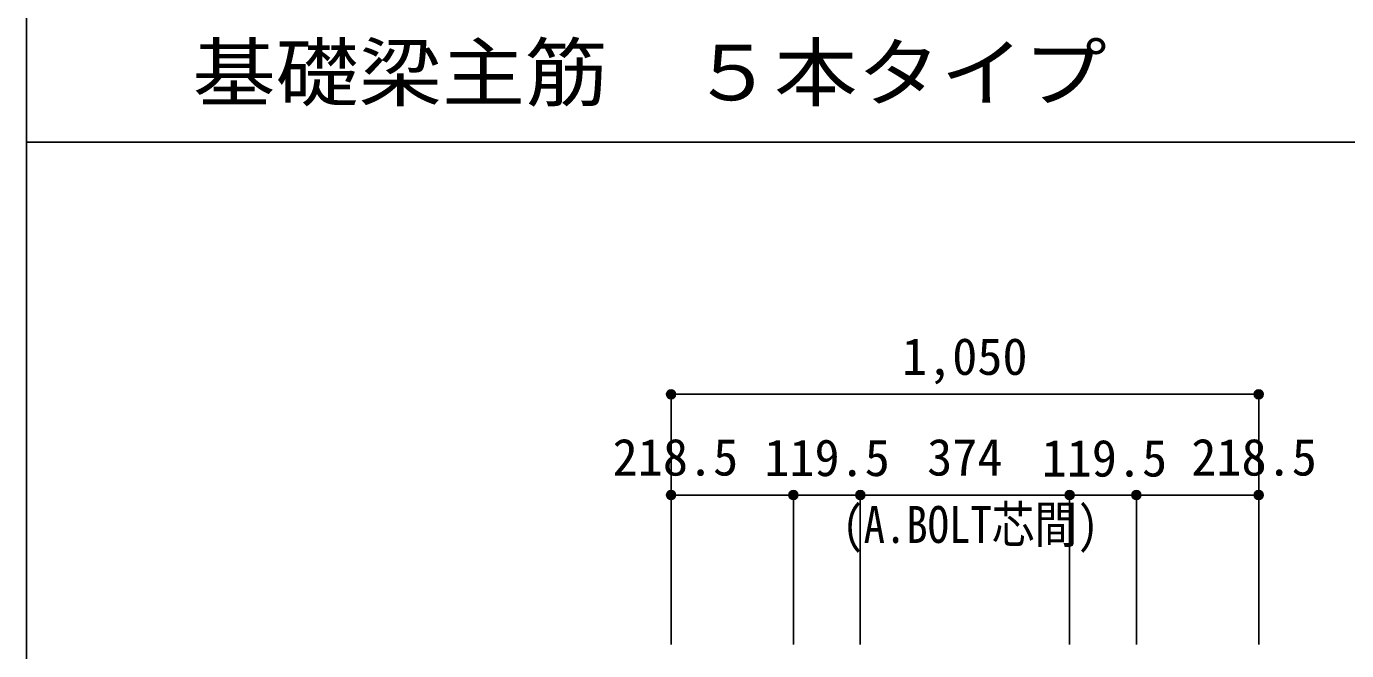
# Model space of a CAD drawing. Units: millimetres at full size, sheet at 1:30; details may follow other scales. Extents: x -5973 to 5954, y -4195 to 4201.
# Drawn here: x -5973 to -3614, y -1131 to -15 of the extents above; entities that cross this region are included whole.
import ezdxf
from ezdxf.enums import TextEntityAlignment as Align

# ---------------------------------------------------------------- set-up
doc = ezdxf.new("R2010")
doc.units = ezdxf.units.MM
doc.header["$LTSCALE"] = 30
doc.header["$PDMODE"] = 32
doc.header["$PDSIZE"] = 15
for name, color, linetype in [('0-7', 4, 'Continuous'), ('0-D', 4, 'Continuous'), ('6-7_文字', 7, 'Continuous'), ('F-0_枠', 6, 'Continuous')]:
    doc.layers.add(name, color=color, linetype=linetype)
doc.styles.add('ＭＳ ゴシック', font='')
doc.styles.get('ＭＳ ゴシック').set_extended_font_data('MS Gothic')

msp = doc.modelspace()

# ---------------------------------------------------------------- linework, layer by layer
at = {"layer": '0-D'}
for p, q in [((-4820.8, -672.85), (-4820.8, -852.85)), ((-4820.8, -672.85), (-3770.8, -672.85)), ((-4820.8, -672.85), (-4820.8, -852.85)), ((-3770.8, -672.85), (-3770.8, -852.85)), ((-4820.8, -852.85), (-4820.8, -1119.89)), ((-4820.8, -852.85), (-4820.8, -1119.89)), ((-4820.8, -852.85), (-4602.3, -852.85)), ((-4820.8, -852.85), (-4820.8, -1119.89)), ((-4602.3, -852.85), (-4602.3, -1119.89)), ((-4602.3, -852.85), (-4482.8, -852.85)), ((-4482.8, -852.85), (-4482.8, -1119.89)), ((-4482.8, -852.85), (-4108.8, -852.85)), ((-4108.8, -852.85), (-4108.8, -1119.89)), ((-4108.8, -852.85), (-3989.3, -852.85)), ((-3989.3, -852.85), (-3989.3, -1119.89)), ((-3770.8, -852.85), (-3770.8, -1119.89))]:
    msp.add_line(p, q, dxfattribs=at)
msp.add_lwpolyline([(-3989.3, -852.85), (-3770.8, -852.85), (-3770.8, -1119.89)], dxfattribs=at)
for centre, radius in [((-4820.8, -672.85), 8), ((-4820.8, -672.85), 7.2), ((-4820.8, -672.85), 6.4), ((-4820.8, -672.85), 5.6), ((-4820.8, -672.85), 4.8), ((-4820.8, -672.85), 4), ((-4820.8, -672.85), 3.2), ((-4820.8, -672.85), 2.4), ((-4820.8, -672.85), 1.6), ((-4820.8, -672.85), 0.8), ((-3770.8, -672.85), 8), ((-3770.8, -672.85), 7.2), ((-3770.8, -672.85), 6.4), ((-3770.8, -672.85), 5.6), ((-3770.8, -672.85), 4.8), ((-3770.8, -672.85), 4), ((-3770.8, -672.85), 3.2), ((-3770.8, -672.85), 2.4), ((-3770.8, -672.85), 1.6), ((-3770.8, -672.85), 0.8), ((-4820.8, -852.85), 8), ((-4820.8, -852.85), 7.2), ((-4820.8, -852.85), 6.4), ((-4820.8, -852.85), 5.6), ((-4820.8, -852.85), 4.8), ((-4820.8, -852.85), 4), ((-4602.3, -852.85), 8), ((-4602.3, -852.85), 7.2), ((-4602.3, -852.85), 6.4), ((-4602.3, -852.85), 5.6), ((-4602.3, -852.85), 4.8), ((-4602.3, -852.85), 4), ((-4482.8, -852.85), 8), ((-4482.8, -852.85), 7.2), ((-4482.8, -852.85), 6.4), ((-4482.8, -852.85), 5.6), ((-4482.8, -852.85), 4.8), ((-4482.8, -852.85), 4), ((-4108.8, -852.85), 8), ((-4108.8, -852.85), 7.2), ((-4108.8, -852.85), 6.4), ((-4108.8, -852.85), 5.6), ((-4108.8, -852.85), 4.8), ((-4108.8, -852.85), 4), ((-3989.3, -852.85), 8), ((-3989.3, -852.85), 7.2), ((-3989.3, -852.85), 6.4), ((-3989.3, -852.85), 5.6), ((-3989.3, -852.85), 4.8), ((-3989.3, -852.85), 4), ((-3770.8, -852.85), 8), ((-3770.8, -852.85), 7.2), ((-3770.8, -852.85), 6.4), ((-3770.8, -852.85), 5.6), ((-3770.8, -852.85), 4.8), ((-3770.8, -852.85), 4), ((-4820.8, -852.85), 3.2), ((-4820.8, -852.85), 2.4), ((-4820.8, -852.85), 1.6), ((-4820.8, -852.85), 0.8), ((-4602.3, -852.85), 3.2), ((-4602.3, -852.85), 2.4), ((-4602.3, -852.85), 1.6), ((-4602.3, -852.85), 0.8), ((-4482.8, -852.85), 3.2), ((-4482.8, -852.85), 2.4), ((-4482.8, -852.85), 1.6), ((-4482.8, -852.85), 0.8), ((-4108.8, -852.85), 3.2), ((-4108.8, -852.85), 2.4), ((-4108.8, -852.85), 1.6), ((-4108.8, -852.85), 0.8), ((-3989.3, -852.85), 3.2), ((-3989.3, -852.85), 2.4), ((-3989.3, -852.85), 1.6), ((-3989.3, -852.85), 0.8), ((-3770.8, -852.85), 3.2), ((-3770.8, -852.85), 2.4), ((-3770.8, -852.85), 1.6), ((-3770.8, -852.85), 0.8)]:
    msp.add_circle(centre, radius, dxfattribs=at)
at = {"layer": '0-D', "color": 7}
for p in [(-4820.8, -672.85), (-3770.8, -672.85), (-4820.8, -852.85), (-4602.3, -852.85), (-4482.8, -852.85), (-4108.8, -852.85), (-3989.3, -852.85), (-3770.8, -852.85)]:
    msp.add_point(p, dxfattribs=at)
at = {"layer": 'F-0_枠'}
msp.add_line((-5972.88, 4201.15), (-5972.88, -4195.24), dxfattribs=at)
at = {"layer": 'F-0_枠', "color": 2}
msp.add_line((-5972.88, -222.05), (3723.6, -222.05), dxfattribs=at)

# ---------------------------------------------------------------- texts
at = {"layer": '0-7', "style": 'ＭＳ ゴシック', "width": 0.85}
msp.add_text('(A.BOLT芯間)', height=65.98, dxfattribs=at).set_placement((-4515.01, -958.28), align=Align.BOTTOM_LEFT)
at = {"layer": '0-D', "style": 'ＭＳ ゴシック'}
for s, p in [('1,050', (-4408.3, -657.85)), ('218.5', (-4925.3, -837.85)), ('119.5', (-4654.36, -838.81)), ('374', (-4363.3, -837.85)), ('119.5', (-4158.85, -839.65)), ('218.5', (-3891.3, -837.85))]:
    msp.add_text(s, height=65.98, dxfattribs=at).set_placement(p, align=Align.BOTTOM_LEFT)
at = {"layer": '6-7_文字', "color": 2, "style": 'ＭＳ ゴシック', "width": 1.1}
msp.add_text('\u3000\u3000基礎梁主筋\u3000５本タイプ', height=98.97, dxfattribs=at).set_placement((-5972.88, -177.05), align=Align.BOTTOM_LEFT)

doc.saveas('drawing.dxf')
